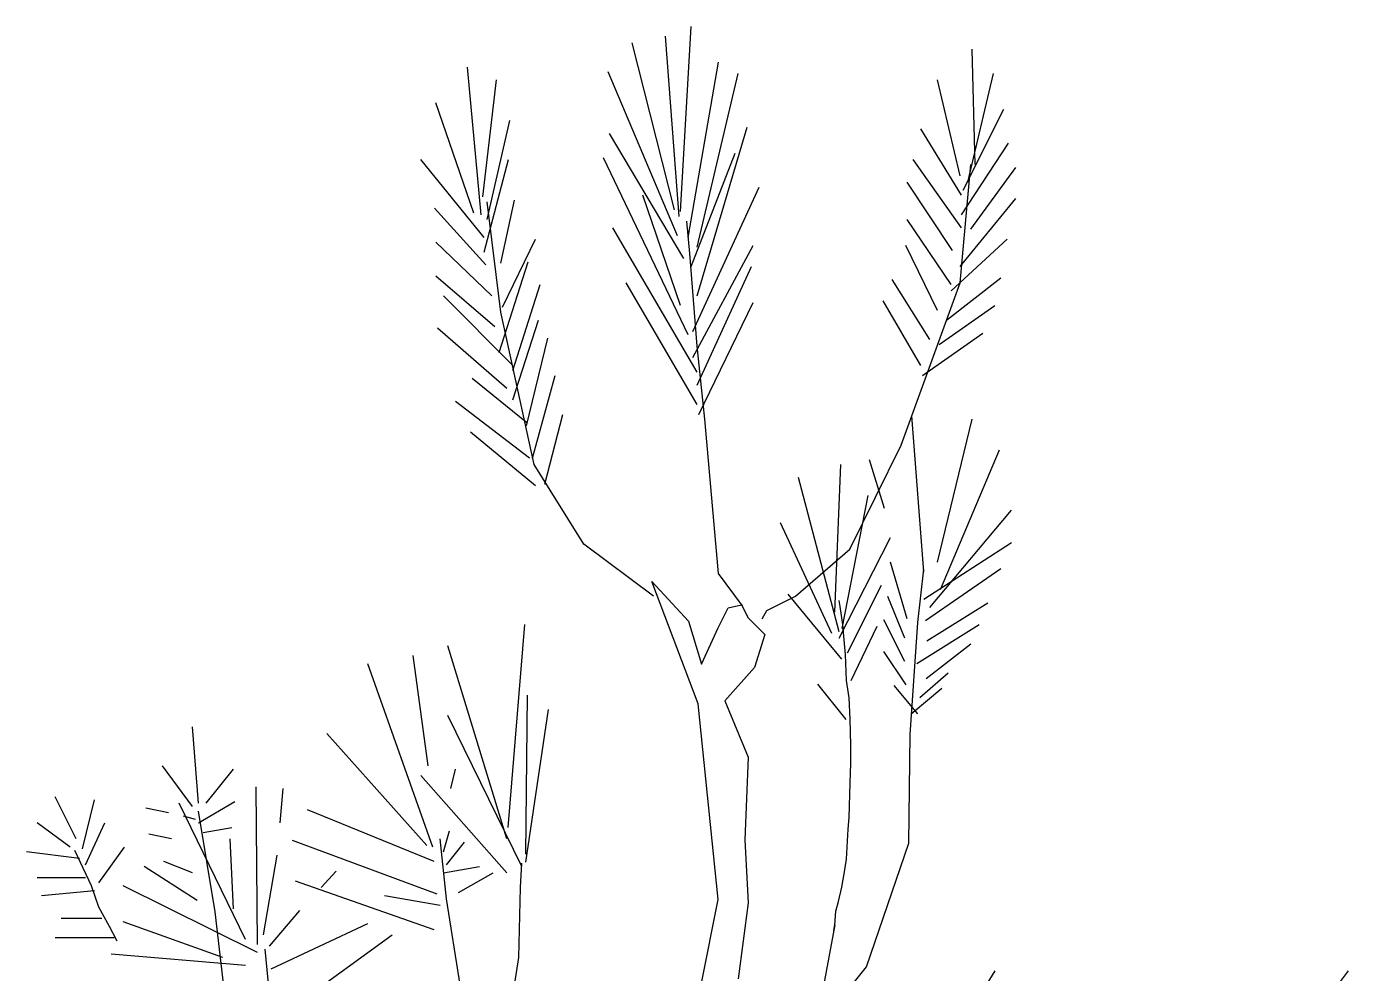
# Model space of a CAD drawing. Extents: x -31.3 to -29.3, y -43.06 to -40.81.
# Drawn here: x -30.9 to -29.854, y -41.558 to -40.808 of the extents above; entities that cross this region are included whole.
import ezdxf

# ---------------------------------------------------------------- set-up
doc = ezdxf.new("R2010")
doc.units = 0
doc.layers.get('0').update_dxf_attribs({"linetype": 'CONTINUOUS'})

msp = doc.modelspace()

# ---------------------------------------------------------------- linework, layer by layer
at = {"color": 0}
for p, q in [((-30.3826, -40.9543), (-30.3742, -40.8078)), ((-30.3838, -40.9582), (-30.3945, -40.8155)), ((-30.3874, -40.9531), (-30.4209, -40.8207)), ((-30.1494, -40.9171), (-30.1518, -40.8258)), ((-30.5404, -40.9569), (-30.5512, -40.84)), ((-30.3766, -40.9749), (-30.3527, -40.8361)), ((-30.5392, -40.9428), (-30.5284, -40.8502)), ((-30.385, -40.9736), (-30.44, -40.8438)), ((-30.3694, -40.9826), (-30.3371, -40.8451)), ((-30.1614, -40.9261), (-30.1793, -40.8502)), ((-30.1554, -40.9312), (-30.1351, -40.8451)), ((-30.5464, -40.9556), (-30.5763, -40.8682)), ((-30.159, -40.9376), (-30.1267, -40.8734)), ((-30.5356, -40.9608), (-30.5177, -40.8824)), ((-30.3694, -41.0211), (-30.33, -40.8875)), ((-30.1602, -40.9415), (-30.1925, -40.8888)), ((-30.3802, -40.9916), (-30.4388, -40.8926)), ((-30.1602, -40.9569), (-30.1231, -40.9003)), ((-30.538, -40.9749), (-30.5882, -40.9132)), ((-30.538, -40.9865), (-30.5189, -40.9132)), ((-30.3766, -41.052), (-30.4436, -40.9119)), ((-30.3742, -40.998), (-30.3395, -40.9081)), ((-30.1602, -40.9672), (-30.1985, -40.9132)), ((-30.153, -40.9684), (-30.1172, -40.9196)), ((-30.1674, -40.9852), (-30.2032, -40.9312)), ((-30.3826, -41.0289), (-30.4125, -40.9415)), ((-30.373, -41.0494), (-30.3204, -40.9351)), ((-30.1614, -40.998), (-30.1172, -40.944)), ((-30.5368, -40.9967), (-30.5775, -40.9518)), ((-30.5249, -41.034), (-30.5356, -40.9466)), ((-30.5249, -40.9954), (-30.5141, -40.9453)), ((-30.1686, -41.0122), (-30.2032, -40.9608)), ((-30.3694, -41.0815), (-30.4364, -40.9672)), ((-30.532, -41.0211), (-30.5763, -40.9787)), ((-30.5237, -41.0301), (-30.4974, -40.9762)), ((-30.373, -41.07), (-30.3252, -40.9813)), ((-30.1793, -41.0327), (-30.2044, -40.9813)), ((-30.1686, -41.0173), (-30.1243, -40.9762)), ((-30.5261, -41.0661), (-30.5034, -40.9942)), ((-30.5296, -41.0456), (-30.5763, -41.0057)), ((-30.3694, -41.0918), (-30.3264, -40.998)), ((-30.1722, -41.0404), (-30.1291, -41.007)), ((-30.5153, -41.0803), (-30.4938, -41.0122)), ((-30.3694, -41.1072), (-30.4256, -41.0109)), ((-30.1853, -41.0558), (-30.2152, -41.0083)), ((-30.5153, -41.0764), (-30.5703, -41.0211)), ((-30.3682, -41.115), (-30.3252, -41.0263)), ((-30.1925, -41.0764), (-30.2224, -41.025)), ((-30.4986, -41.1548), (-30.5249, -41.034)), ((-30.1781, -41.0597), (-30.1339, -41.0289)), ((-30.5201, -41.0944), (-30.5751, -41.0468)), ((-30.5153, -41.1034), (-30.495, -41.0404)), ((-30.5045, -41.124), (-30.4878, -41.0546)), ((-30.1913, -41.0841), (-30.1435, -41.0507)), ((-30.5045, -41.1214), (-30.5476, -41.0867)), ((-30.4998, -41.1496), (-30.4818, -41.0841)), ((-30.5022, -41.1496), (-30.5607, -41.1047)), ((-30.4902, -41.1702), (-30.4758, -41.115)), ((-30.1901, -41.2396), (-30.1997, -41.1162)), ((-30.1793, -41.2319), (-30.1518, -41.1188)), ((-30.4974, -41.1715), (-30.5488, -41.1291)), ((-30.1769, -41.2537), (-30.1303, -41.1432)), ((-30.2212, -41.1895), (-30.2331, -41.1509)), ((-30.4591, -41.2177), (-30.4986, -41.1548)), ((-30.2606, -41.2717), (-30.2559, -41.1548)), ((-30.2571, -41.2871), (-30.2893, -41.1651)), ((-30.2547, -41.2846), (-30.2343, -41.1792)), ((-30.1853, -41.2679), (-30.1207, -41.1908)), ((-30.263, -41.2884), (-30.3037, -41.201)), ((-30.2571, -41.2923), (-30.2164, -41.2126)), ((-30.1901, -41.2614), (-30.1207, -41.2165)), ((-30.4041, -41.2589), (-30.4591, -41.2177)), ((-30.2032, -41.2769), (-30.2164, -41.2319)), ((-30.1889, -41.2781), (-30.1291, -41.237)), ((-30.2551, -41.3089), (-30.2976, -41.2574)), ((-30.2505, -41.3039), (-30.2236, -41.2501)), ((-30.2051, -41.2921), (-30.2186, -41.2591)), ((-30.1878, -41.2944), (-30.1396, -41.2641)), ((-30.2051, -41.3106), (-30.2219, -41.2776)), ((-30.519, -41.4421), (-30.5058, -41.2815)), ((-30.2477, -41.3258), (-30.227, -41.2826)), ((-30.1956, -41.3123), (-30.1463, -41.2815)), ((-30.5202, -41.4512), (-30.5668, -41.2982)), ((-30.1883, -41.324), (-30.153, -41.2966)), ((-30.5823, -41.3933), (-30.5943, -41.3059)), ((-30.204, -41.3291), (-30.2219, -41.3028)), ((-30.5787, -41.4576), (-30.6302, -41.3124)), ((-30.1934, -41.3392), (-30.171, -41.3196)), ((-30.2517, -41.3566), (-30.274, -41.3286)), ((-30.195, -41.352), (-30.2135, -41.3297)), ((-30.5051, -41.4631), (-30.5039, -41.3372)), ((-30.2001, -41.352), (-30.176, -41.3319)), ((-30.5051, -41.4696), (-30.4871, -41.3488)), ((-30.7641, -41.4229), (-30.7689, -41.3625)), ((-30.5082, -41.473), (-30.5668, -41.3535)), ((-30.5835, -41.4563), (-30.6625, -41.3676)), ((-30.7689, -41.4254), (-30.7928, -41.3933)), ((-30.7581, -41.4229), (-30.7366, -41.3959)), ((-30.5202, -41.4781), (-30.5883, -41.401)), ((-30.5644, -41.4113), (-30.5608, -41.3959)), ((-30.7175, -41.5347), (-30.7186, -41.41)), ((-30.6995, -41.4383), (-30.6971, -41.4113)), ((-30.8609, -41.4512), (-30.8777, -41.4177)), ((-30.8561, -41.4589), (-30.8466, -41.4203)), ((-30.727, -41.5308), (-30.7796, -41.4229)), ((-30.7641, -41.4383), (-30.7354, -41.4216)), ((-30.788, -41.4306), (-30.8059, -41.4267)), ((-30.7665, -41.4357), (-30.776, -41.4332)), ((-30.5776, -41.4691), (-30.678, -41.428)), ((-30.8657, -41.4576), (-30.892, -41.4383)), ((-30.8537, -41.4717), (-30.8382, -41.4383)), ((-30.7605, -41.446), (-30.7378, -41.4421)), ((-30.5704, -41.4614), (-30.5656, -41.4447)), ((-30.7856, -41.4512), (-30.8035, -41.4473)), ((-30.7366, -41.5064), (-30.739, -41.4512)), ((-30.5752, -41.4948), (-30.6899, -41.4524)), ((-30.568, -41.4717), (-30.5536, -41.4537)), ((-30.8585, -41.4666), (-30.9004, -41.4614)), ((-30.8597, -41.4653), (-30.8621, -41.4602)), ((-30.849, -41.4884), (-30.8597, -41.4653)), ((-30.843, -41.4858), (-30.8227, -41.4576)), ((-30.7127, -41.527), (-30.7019, -41.464)), ((-30.7653, -41.5), (-30.8071, -41.473)), ((-30.7689, -41.4781), (-30.7916, -41.4691)), ((-30.6672, -41.4897), (-30.6553, -41.4768)), ((-30.5704, -41.4781), (-30.5417, -41.473)), ((-30.5584, -41.4935), (-30.5309, -41.4781)), ((-30.8537, -41.482), (-30.892, -41.482)), ((-30.843, -41.5051), (-30.849, -41.4884)), ((-30.7175, -41.5411), (-30.8239, -41.4884)), ((-30.5776, -41.5231), (-30.6875, -41.4846)), ((-30.8466, -41.4923), (-30.8884, -41.4961)), ((-30.5728, -41.5038), (-30.617, -41.4961)), ((-30.8346, -41.5205), (-30.843, -41.5051)), ((-30.7079, -41.536), (-30.684, -41.5077)), ((-30.8406, -41.5141), (-30.8729, -41.5141)), ((-30.7449, -41.5449), (-30.8239, -41.5167)), ((-30.7067, -41.554), (-30.6302, -41.518)), ((-30.831, -41.5295), (-30.8777, -41.5295)), ((-30.8286, -41.5321), (-30.8346, -41.5205)), ((-30.7031, -41.5938), (-30.611, -41.527)), ((-30.727, -41.5514), (-30.8334, -41.5424)), ((-30.184, -41.6367), (-30.1338, -41.5557)), ((-29.9186, -41.6406), (-29.854, -41.5557))]:
    msp.add_line(p, q, dxfattribs=at)
for points in [[(-30.318, -41.2769), (-30.3144, -41.2704), (-30.2917, -41.2589), (-30.2487, -41.2216), (-30.208, -41.1394), (-30.1614, -41.0109), (-30.153, -40.9171)], [(-30.3336, -41.2666), (-30.3527, -41.2409), (-30.3635, -41.1188), (-30.3694, -41.061), (-30.3754, -40.9877), (-30.3778, -40.962)], [(-30.2918, -41.6191), (-30.2846, -41.6063), (-30.2643, -41.5883), (-30.2356, -41.5523), (-30.2021, -41.4546), (-30.2009, -41.3685), (-30.195, -41.2799), (-30.1902, -41.2375)], [(-30.3791, -41.6302), (-30.3529, -41.499), (-30.3687, -41.3443), (-30.4053, -41.2472), (-30.3764, -41.2787), (-30.366, -41.3128), (-30.3529, -41.284), (-30.345, -41.2683), (-30.3345, -41.2657), (-30.3292, -41.2761), (-30.3161, -41.2893), (-30.3241, -41.3155), (-30.3476, -41.3417), (-30.3292, -41.3863), (-30.3319, -41.4519), (-30.3292, -41.5017), (-30.3372, -41.562)], [(-30.2613, -41.5237), (-30.2606, -41.5191), (-30.2599, -41.5084), (-30.2578, -41.5007), (-30.2549, -41.4893), (-30.2528, -41.4771), (-30.2514, -41.4671), (-30.25, -41.4434), (-30.2492, -41.4343), (-30.2485, -41.4068), (-30.2478, -41.3915), (-30.2478, -41.377), (-30.2485, -41.3563), (-30.2492, -41.3395), (-30.2514, -41.3258), (-30.2521, -41.3052), (-30.2535, -41.2907), (-30.2542, -41.2815), (-30.2563, -41.267), (-30.2571, -41.2624)], [(-30.5226, -41.8791), (-30.5536, -41.8649), (-30.6098, -41.829), (-30.6852, -41.7608), (-30.7342, -41.6542), (-30.7509, -41.509), (-30.7641, -41.4293)], [(-30.5297, -41.6041), (-30.5572, -41.5668), (-30.568, -41.4987), (-30.5728, -41.4512)], [(-30.501, -41.8868), (-30.5082, -41.8803), (-30.5106, -41.8739), (-30.5261, -41.8534), (-30.5333, -41.7763), (-30.5273, -41.6516), (-30.5106, -41.5449), (-30.5094, -41.4897), (-30.5082, -41.4704)], [(-30.2606, -41.5191), (-30.2722, -41.5816)], [(-30.5405, -41.7621), (-30.568, -41.7441), (-30.6254, -41.7082), (-30.7031, -41.6259), (-30.7115, -41.5385)]]:
    msp.add_lwpolyline(points, dxfattribs=at)

doc.saveas('drawing.dxf')
